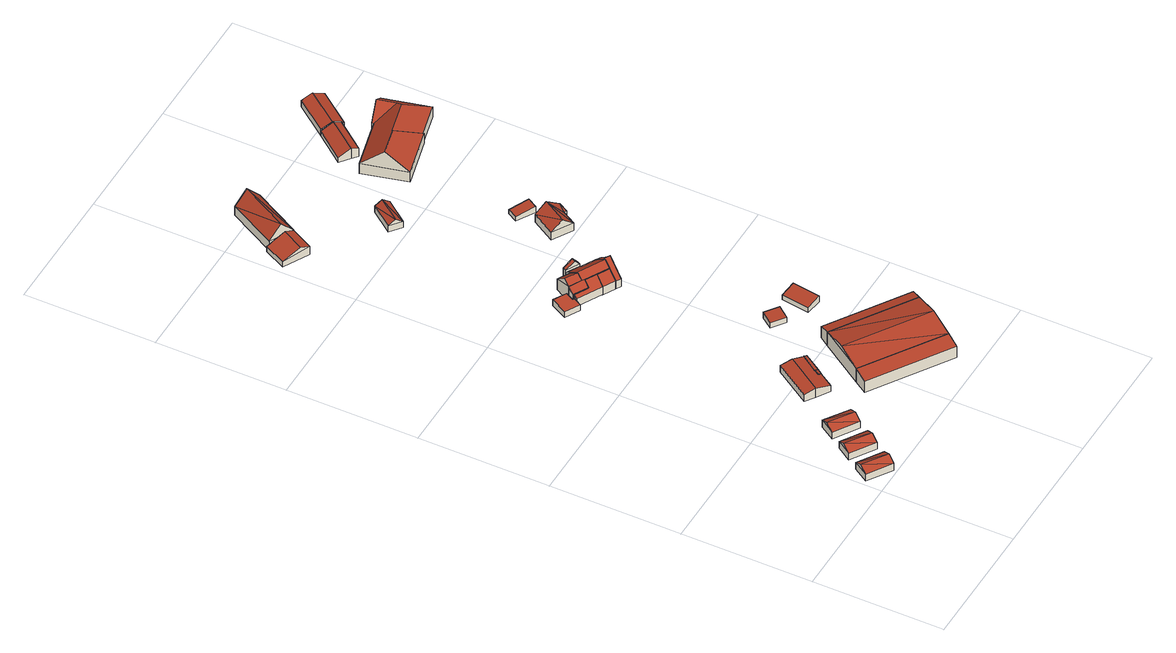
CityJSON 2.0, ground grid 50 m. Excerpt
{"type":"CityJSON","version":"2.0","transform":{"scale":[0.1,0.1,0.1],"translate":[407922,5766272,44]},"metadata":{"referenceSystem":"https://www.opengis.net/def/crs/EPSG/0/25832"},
"CityObjects":{
"building1":{"type":"Building","attributes":{"Gemeindeschluessel":"05515000","Geometrietyp2DReferenz":"3000","function":"31001_2000","roofType":"3100","measuredHeight":4.88},"geometry":[{"type":"Solid","lod":"2","boundaries":[[[[0,1,2,3]],[[4,5,1,0]],[[6,7,5,4]],[[3,2,7,6]],[[0,8,4]],[[6,9,3]],[[3,9,8]],[[8,0,3]],[[9,6,4]],[[4,8,9]],[[1,5,7,2]]]],"semantics":{"surfaces":[{"type":"WallSurface"},{"type":"RoofSurface"},{"type":"GroundSurface"}],"values":[[0,0,0,0,0,0,1,1,1,1,2]]}}]},
"building2":{"type":"Building","attributes":{"Gemeindeschluessel":"05515000","Geometrietyp2DReferenz":"3000","function":"31001_2000","roofType":"3100","measuredHeight":4.79},"geometry":[{"type":"Solid","lod":"2","boundaries":[[[[10,11,12,13]],[[14,15,11,10]],[[16,17,15,14]],[[13,12,17,16]],[[10,18,14]],[[16,19,13]],[[13,19,18]],[[18,10,13]],[[19,16,14]],[[14,18,19]],[[11,15,17,12]]]],"semantics":{"surfaces":[{"type":"WallSurface"},{"type":"RoofSurface"},{"type":"GroundSurface"}],"values":[[0,0,0,0,0,0,1,1,1,1,2]]}}]},
"building3":{"type":"Building","attributes":{"Gemeindeschluessel":"05515000","Geometrietyp2DReferenz":"3000","function":"31001_2000","roofType":"3100","measuredHeight":4.85},"geometry":[{"type":"Solid","lod":"2","boundaries":[[[[20,21,22,23]],[[24,25,21,20]],[[26,27,25,24]],[[23,22,27,26]],[[20,28,24]],[[26,29,23]],[[23,29,28]],[[28,20,23]],[[29,26,24]],[[24,28,29]],[[21,25,27,22]]]],"semantics":{"surfaces":[{"type":"WallSurface"},{"type":"RoofSurface"},{"type":"GroundSurface"}],"values":[[0,0,0,0,0,0,1,1,1,1,2]]}}]},
"building4":{"type":"Building","attributes":{"Gemeindeschluessel":"05515000","Geometrietyp2DReferenz":"3000","function":"31001_1000"},"children":["building4-1","building4-2"]},
"building4-1":{"type":"BuildingPart","attributes":{"roofType":"2100","measuredHeight":3.24},"parents":["building4"],"geometry":[{"type":"Solid","lod":"2","boundaries":[[[[30,31,32,33,34]],[[35,36,31,30]],[[37,38,39,36,35]],[[35,30,34,37]],[[31,36,39,32]],[[38,37,34,33]],[[32,39,38,33]]]],"semantics":{"surfaces":[{"type":"WallSurface"},{"type":"RoofSurface"},{"type":"GroundSurface"},{"type":"ClosureSurface"}],"values":[[0,0,0,1,2,0,3]]}}]},
"building4-2":{"type":"BuildingPart","attributes":{"roofType":"3100","measuredHeight":4.1},"parents":["building4"],"geometry":[{"type":"Solid","lod":"2","boundaries":[[[[40,41,42,43]],[[44,45,41,40]],[[46,47,45,44]],[[48,49,47,46]],[[50,51,49,48]],[[52,53,51,50]],[[33,32,53,52]],[[43,42,39,38]],[[50,48,46,52]],[[44,40,43,38,33,52,46]],[[41,45,47,49,51,53,32,39,42]],[[39,32,33,38]]]],"semantics":{"surfaces":[{"type":"WallSurface"},{"type":"RoofSurface"},{"type":"GroundSurface"},{"type":"ClosureSurface"}],"values":[[0,0,0,0,0,0,0,0,1,1,2,3]]}}]},
"building5":{"type":"Building","attributes":{"Gemeindeschluessel":"05515000","Geometrietyp2DReferenz":"3000","function":"51009_1610","roofType":"2100","measuredHeight":3.19},"geometry":[{"type":"Solid","lod":"2","boundaries":[[[[54,55,56,57]],[[37,58,55,54]],[[35,59,58,37]],[[57,56,59,35]],[[37,54,57,35]],[[55,58,59,56]]]],"semantics":{"surfaces":[{"type":"WallSurface"},{"type":"RoofSurface"},{"type":"GroundSurface"}],"values":[[0,0,0,0,1,2]]}}]},
"building6":{"type":"Building","attributes":{"Gemeindeschluessel":"05515000","Geometrietyp2DReferenz":"3000","function":"51009_1610","roofType":"2100","measuredHeight":6.16},"geometry":[{"type":"Solid","lod":"2","boundaries":[[[[60,61,62,63]],[[64,65,61,60]],[[66,67,65,64]],[[63,62,67,66]],[[64,60,63,66]],[[61,65,67,62]]]],"semantics":{"surfaces":[{"type":"WallSurface"},{"type":"RoofSurface"},{"type":"GroundSurface"}],"values":[[0,0,0,0,1,2]]}}]},
"building7":{"type":"Building","attributes":{"Gemeindeschluessel":"05515000","Geometrietyp2DReferenz":"3000","function":"31001_2460","roofType":"1000","measuredHeight":2.69},"geometry":[{"type":"Solid","lod":"2","boundaries":[[[[68,69,70,71]],[[72,73,69,68]],[[74,75,73,72]],[[76,77,75,74]],[[78,79,77,76]],[[80,81,79,78]],[[71,70,81,80]],[[78,76,74,72,68,71,80]],[[69,73,75,77,79,81,70]]]],"semantics":{"surfaces":[{"type":"WallSurface"},{"type":"RoofSurface"},{"type":"GroundSurface"}],"values":[[0,0,0,0,0,0,0,1,2]]}}]},
"building8":{"type":"Building","attributes":{"Gemeindeschluessel":"05515000","Geometrietyp2DReferenz":"3000","function":"31001_2000","roofType":"3100","measuredHeight":8.18},"geometry":[{"type":"Solid","lod":"2","boundaries":[[[[82,61,65,83]],[[84,85,61,82]],[[86,87,85,84]],[[83,65,87,86]],[[82,88,84]],[[86,89,83]],[[83,89,88]],[[88,82,83]],[[89,86,84]],[[84,88,89]],[[61,85,87,65]]]],"semantics":{"surfaces":[{"type":"WallSurface"},{"type":"RoofSurface"},{"type":"GroundSurface"}],"values":[[0,0,0,0,0,0,1,1,1,1,2]]}}]},
"building9":{"type":"Building","attributes":{"Gemeindeschluessel":"05515000","Geometrietyp2DReferenz":"3000","function":"51009_1610","roofType":"2100","measuredHeight":6.56},"geometry":[{"type":"Solid","lod":"2","boundaries":[[[[90,91,92,93]],[[94,95,91,90]],[[96,97,95,94]],[[98,99,97,96]],[[100,101,99,98]],[[93,92,101,100]],[[98,96,94,90,93,100]],[[91,95,97,99,101,92]]]],"semantics":{"surfaces":[{"type":"WallSurface"},{"type":"RoofSurface"},{"type":"GroundSurface"}],"values":[[0,0,0,0,0,0,1,2]]}}]},
"building10":{"type":"Building","attributes":{"Gemeindeschluessel":"05515000","Geometrietyp2DReferenz":"3000","function":"31001_1310","roofType":"2100","measuredHeight":2.84},"geometry":[{"type":"Solid","lod":"2","boundaries":[[[[102,103,104,105]],[[106,107,103,102]],[[108,109,107,106]],[[105,104,109,108]],[[106,102,105,108]],[[103,107,109,104]]]],"semantics":{"surfaces":[{"type":"WallSurface"},{"type":"RoofSurface"},{"type":"GroundSurface"}],"values":[[0,0,0,0,1,2]]}}]},
"building11":{"type":"Building","attributes":{"Gemeindeschluessel":"05515000","Geometrietyp2DReferenz":"3000","function":"51009_1610","roofType":"5000","measuredHeight":5.33},"geometry":[{"type":"Solid","lod":"2","boundaries":[[[[110,111,112,113]],[[114,115,111,110]],[[116,117,115,114]],[[118,119,117,116]],[[113,112,119,118]],[[110,120,121,114]],[[120,113,118,116,121]],[[114,121,116]],[[113,120,110]],[[111,115,117,119,112]]]],"semantics":{"surfaces":[{"type":"WallSurface"},{"type":"RoofSurface"},{"type":"GroundSurface"}],"values":[[0,0,0,0,0,1,1,0,0,2]]}}]},
"building12":{"type":"Building","attributes":{"Gemeindeschluessel":"05515000","Geometrietyp2DReferenz":"3000","function":"51009_1610","roofType":"2100","measuredHeight":6.1},"geometry":[{"type":"Solid","lod":"2","boundaries":[[[[86,87,122,123]],[[84,85,87,86]],[[124,125,85,84]],[[123,122,125,124]],[[84,86,123,124]],[[87,85,125,122]]]],"semantics":{"surfaces":[{"type":"WallSurface"},{"type":"RoofSurface"},{"type":"GroundSurface"}],"values":[[0,0,0,0,1,2]]}}]},
"building13":{"type":"Building","attributes":{"Gemeindeschluessel":"05515000","Geometrietyp2DReferenz":"3000","function":"31001_1000"},"address":[{"country":"Germany","locality":"Münster","thoroughfareNumber":"2a","thoroughfareName":"Gittrup"}],"children":["building13-1","building13-2","building13-3","building13-4","building13-5"]},
"building13-1":{"type":"BuildingPart","attributes":{"roofType":"2100","measuredHeight":6.95},"parents":["building13"],"geometry":[{"type":"Solid","lod":"2","boundaries":[[[[126,127,128,129]],[[130,131,132,133,134]],[[135,136,131,130]],[[129,128,136,135]],[[130,134,137,126,129,135]],[[127,138,132,131,136,128]],[[139,137,134,133]],[[132,138,139,133]],[[127,126,137,139,138]]]],"semantics":{"surfaces":[{"type":"WallSurface"},{"type":"RoofSurface"},{"type":"GroundSurface"},{"type":"ClosureSurface"}],"values":[[0,0,0,0,1,2,0,3,3]]}}]},
"building13-2":{"type":"BuildingPart","attributes":{"roofType":"2100","measuredHeight":8.63},"parents":["building13"],"geometry":[{"type":"Solid","lod":"2","boundaries":[[[[140,141,142,143]],[[144,145,146,141,140]],[[143,142,147,148]],[[144,140,143,148]],[[141,146,147,142]],[[145,144,148]],[[147,146,145,148]]]],"semantics":{"surfaces":[{"type":"WallSurface"},{"type":"RoofSurface"},{"type":"GroundSurface"},{"type":"ClosureSurface"}],"values":[[0,0,0,1,2,0,3]]}}]},
"building13-3":{"type":"BuildingPart","attributes":{"roofType":"3100","measuredHeight":8.8},"parents":["building13"],"geometry":[{"type":"Solid","lod":"2","boundaries":[[[[149,150,151,152,153]],[[154,155,150,149]],[[156,157,155,154]],[[148,147,157,156]],[[158,159,146,145]],[[160,161,162,159,158]],[[133,132,163,164,165]],[[145,148,156,154,149,153,166,158]],[[167,139,133,165,160,158,166]],[[138,168,151,150,155,157,147,146,159,162,163,132]],[[132,133,139,138]],[[138,139,167,169,168]],[[167,166,170,169]],[[152,170,166,153]],[[169,152,151,168]],[[169,170,152]],[[147,148,145,146]],[[161,160,165,164]],[[163,162,161,164]]]],"semantics":{"surfaces":[{"type":"WallSurface"},{"type":"RoofSurface"},{"type":"GroundSurface"},{"type":"ClosureSurface"}],"values":[[0,0,0,0,0,0,0,1,1,2,3,3,3,0,3,3,3,0,3]]}}]},
"building13-4":{"type":"BuildingPart","attributes":{"roofType":"3100","measuredHeight":8.82},"parents":["building13"],"geometry":[{"type":"Solid","lod":"2","boundaries":[[[[152,151,171,172]],[[172,171,127,126]],[[126,173,172]],[[172,173,174,166,170,152]],[[137,174,173,126]],[[151,168,138,127,171]],[[167,137,139]],[[168,169,167,139,138]],[[151,152,169,168]],[[139,137,126,127,138]],[[137,167,166,174]],[[167,169,170,166]],[[169,152,170]]]],"semantics":{"surfaces":[{"type":"WallSurface"},{"type":"RoofSurface"},{"type":"GroundSurface"},{"type":"ClosureSurface"}],"values":[[0,0,0,1,1,2,0,3,3,3,0,3,3]]}}]},
"building13-5":{"type":"BuildingPart","attributes":{"roofType":"2100","measuredHeight":6.71},"parents":["building13"],"geometry":[{"type":"Solid","lod":"2","boundaries":[[[[175,176,162,161]],[[177,178,176,175]],[[164,163,178,177]],[[177,175,161,164]],[[176,178,163,162]],[[163,164,161,162]]]],"semantics":{"surfaces":[{"type":"WallSurface"},{"type":"RoofSurface"},{"type":"GroundSurface"},{"type":"ClosureSurface"}],"values":[[0,0,0,1,2,3]]}}]},
"building14":{"type":"Building","attributes":{"Gemeindeschluessel":"05515000","Geometrietyp2DReferenz":"3000","function":"51009_1610","roofType":"2100","measuredHeight":9.16},"geometry":[{"type":"Solid","lod":"2","boundaries":[[[[179,180,141,181]],[[182,176,180,179]],[[183,146,176,182]],[[181,141,146,183]],[[182,179,181,183]],[[180,176,146,141]]]],"semantics":{"surfaces":[{"type":"WallSurface"},{"type":"RoofSurface"},{"type":"GroundSurface"}],"values":[[0,0,0,0,1,2]]}}]},
"building15":{"type":"Building","attributes":{"Gemeindeschluessel":"05515000","Geometrietyp2DReferenz":"3000","function":"51009_1610","roofType":"3100","measuredHeight":6.21},"geometry":[{"type":"Solid","lod":"2","boundaries":[[[[184,185,186,187]],[[188,189,185,184]],[[190,191,189,188]],[[187,186,191,190]],[[184,192,188]],[[190,193,187]],[[187,193,192,184]],[[188,192,193,190]],[[185,189,191,186]]]],"semantics":{"surfaces":[{"type":"WallSurface"},{"type":"RoofSurface"},{"type":"GroundSurface"}],"values":[[0,0,0,0,0,0,1,1,2]]}}]},
"building16":{"type":"Building","attributes":{"Gemeindeschluessel":"05515000","Geometrietyp2DReferenz":"3000","function":"31001_2700","roofType":"2100","measuredHeight":2.72},"geometry":[{"type":"Solid","lod":"2","boundaries":[[[[194,195,196,197]],[[198,199,195,194]],[[200,201,199,198]],[[197,196,201,200]],[[198,194,197,200]],[[195,199,201,196]]]],"semantics":{"surfaces":[{"type":"WallSurface"},{"type":"RoofSurface"},{"type":"GroundSurface"}],"values":[[0,0,0,0,1,2]]}}]},
"building17":{"type":"Building","attributes":{"Gemeindeschluessel":"05515000","Geometrietyp2DReferenz":"3000","function":"31001_2700","roofType":"3100","measuredHeight":9.64},"geometry":[{"type":"Solid","lod":"2","boundaries":[[[[202,203,112,204]],[[205,206,203,202]],[[207,111,206,205]],[[204,112,111,207]],[[202,208,205]],[[207,209,204]],[[209,208,202]],[[202,204,209]],[[207,205,208]],[[208,209,207]],[[203,206,111,112]]]],"semantics":{"surfaces":[{"type":"WallSurface"},{"type":"RoofSurface"},{"type":"GroundSurface"}],"values":[[0,0,0,0,0,0,1,1,1,1,2]]}}]},
"building18":{"type":"Building","attributes":{"Gemeindeschluessel":"05515000","Geometrietyp2DReferenz":"3000","function":"31001_2700","roofType":"3100","measuredHeight":4.71},"geometry":[{"type":"Solid","lod":"2","boundaries":[[[[210,211,212,213]],[[214,215,211,210]],[[216,217,215,214]],[[213,212,217,216]],[[210,218,214]],[[216,219,213]],[[219,218,210]],[[210,213,219]],[[216,214,218]],[[218,219,216]],[[211,215,217,212]]]],"semantics":{"surfaces":[{"type":"WallSurface"},{"type":"RoofSurface"},{"type":"GroundSurface"}],"values":[[0,0,0,0,0,0,1,1,1,1,2]]}}]},
"building19":{"type":"Building","attributes":{"Gemeindeschluessel":"05515000","Geometrietyp2DReferenz":"3000","function":"31001_1000","roofType":"5000","measuredHeight":7.05},"address":[{"country":"Germany","locality":"Münster","thoroughfareNumber":"3a","thoroughfareName":"Gittrup"}],"geometry":[{"type":"Solid","lod":"2","boundaries":[[[[220,221,222,223]],[[224,225,221,220]],[[226,227,225,224]],[[228,229,227,226]],[[230,231,229,228]],[[223,222,231,230]],[[232,233,223]],[[223,230,232]],[[226,224,220]],[[226,220,233]],[[228,226,233]],[[233,232,228]],[[228,232,230]],[[223,233,220]],[[221,225,227,229,231,222]]]],"semantics":{"surfaces":[{"type":"WallSurface"},{"type":"RoofSurface"},{"type":"GroundSurface"}],"values":[[0,0,0,0,0,0,1,1,1,1,1,1,0,0,2]]}}]},
"building20":{"type":"Building","attributes":{"Gemeindeschluessel":"05515000","Geometrietyp2DReferenz":"3000","function":"31001_2460","roofType":"2100","measuredHeight":2.69},"geometry":[{"type":"Solid","lod":"2","boundaries":[[[[234,235,236,237]],[[238,239,235,234]],[[240,241,239,238]],[[237,236,241,240]],[[238,234,237,240]],[[235,239,241,236]]]],"semantics":{"surfaces":[{"type":"WallSurface"},{"type":"RoofSurface"},{"type":"GroundSurface"}],"values":[[0,0,0,0,1,2]]}}]},
"building21":{"type":"Building","attributes":{"Gemeindeschluessel":"05515000","Geometrietyp2DReferenz":"3000","function":"31001_2700","roofType":"2100","measuredHeight":4.65},"geometry":[{"type":"Solid","lod":"2","boundaries":[[[[242,243,244,245]],[[246,247,243,242]],[[248,249,247,246]],[[245,244,249,248]],[[246,242,245,248]],[[243,247,249,244]]]],"semantics":{"surfaces":[{"type":"WallSurface"},{"type":"RoofSurface"},{"type":"GroundSurface"}],"values":[[0,0,0,0,1,2]]}}]},
"building22":{"type":"Building","attributes":{"Gemeindeschluessel":"05515000","Geometrietyp2DReferenz":"3000","function":"51009_1610","roofType":"2100","measuredHeight":4.72},"geometry":[{"type":"Solid","lod":"2","boundaries":[[[[250,251,249,248]],[[252,253,251,250]],[[245,244,253,252]],[[248,249,244,245]],[[252,250,248,245]],[[251,253,244,249]]]],"semantics":{"surfaces":[{"type":"WallSurface"},{"type":"RoofSurface"},{"type":"GroundSurface"}],"values":[[0,0,0,0,1,2]]}}]},
"building23":{"type":"Building","attributes":{"Gemeindeschluessel":"05515000","Geometrietyp2DReferenz":"3000","function":"31001_2700","roofType":"5000","measuredHeight":11.88},"geometry":[{"type":"Solid","lod":"2","boundaries":[[[[254,255,256,257]],[[258,259,255,254]],[[260,261,259,258]],[[262,263,261,260]],[[264,265,263,262]],[[266,267,265,264]],[[268,269,267,266]],[[257,256,269,268]],[[270,268,266,271]],[[272,271,266,264,273]],[[264,262,273]],[[273,262,260,272]],[[274,270,271,272,260,258,275]],[[258,254,275]],[[275,254,257,274]],[[274,257,268,270]],[[255,259,261,263,265,267,269,256]]]],"semantics":{"surfaces":[{"type":"WallSurface"},{"type":"RoofSurface"},{"type":"GroundSurface"}],"values":[[0,0,0,0,0,0,0,0,1,1,0,1,1,0,1,1,2]]}}]},
"building24":{"type":"Building","attributes":{"Gemeindeschluessel":"05515000","Geometrietyp2DReferenz":"3000","function":"31001_2460","roofType":"3100","measuredHeight":4.55},"geometry":[{"type":"Solid","lod":"2","boundaries":[[[[276,277,278,279]],[[280,281,277,276]],[[282,249,281,280]],[[283,247,249,282]],[[279,278,247,283]],[[284,285,279,283]],[[285,284,286,280,276]],[[286,284,283,282]],[[286,282,280]],[[285,276,279]],[[277,281,249,247,278]]]],"semantics":{"surfaces":[{"type":"WallSurface"},{"type":"RoofSurface"},{"type":"GroundSurface"}],"values":[[0,0,0,0,0,1,1,0,0,0,2]]}}]}
},
"vertices":[
[7,66,55],[7,66,24],[98,6,24],[98,6,55],[44,122,55],[44,122,24],[135,62,55],[135,62,24],[26,94,72],[117,34,72],
[71,164,55],[71,164,25],[162,104,25],[162,104,55],[108,220,55],[108,220,25],[199,160,55],[199,160,25],[90,192,73],[180,132,73],
[135,261,56],[135,261,25],[226,202,25],[226,202,56],[172,318,56],[172,318,25],[263,258,56],[263,258,25],[153,290,73],[244,230,73],
[429,512,54],[429,512,24],[418,519,24],[418,519,56],[418,519,57],[386,447,54],[386,447,24],[375,455,57],[375,455,56],[375,455,24],
[373,428,53],[373,428,24],[363,435,24],[363,435,56],[338,374,53],[338,374,24],[290,406,65],[290,406,24],[253,430,56],[253,430,24],[343,568,56],[343,568,24],[381,543,65],[381,543,24],
[363,435,57],[363,435,25],[373,428,25],[373,428,54],[375,455,25],[386,447,25],
[421,320,86],[421,320,24],[389,271,24],[389,271,74],[717,125,86],[717,125,24],[685,77,74],[685,77,24],
[313,1327,43],[313,1327,16],[319,1338,16],[319,1338,43],[302,1307,43],[302,1307,16],[247,1337,43],[247,1337,16],[281,1400,43],[281,1400,16],[330,1374,43],[330,1374,16],[313,1342,43],[313,1342,16],
[421,320,85],[717,125,85],[533,490,85],[533,490,24],[829,296,85],[829,296,24],[477,405,106],[773,211,106],
[319,1338,63],[319,1338,17],[313,1327,17],[313,1327,52],[369,1311,63],[369,1311,17],[380,1332,82],[380,1332,17],[424,1308,82],[424,1308,17],[406,1277,52],[406,1277,17],
[568,662,48],[568,662,23],[600,706,23],[600,706,51],[518,699,48],[518,699,23],[551,742,51],[551,742,23],
[165,2324,52],[165,2324,13],[76,2371,13],[76,2371,40],[122,2240,51],[122,2240,13],[25,2292,37],[25,2292,13],[68,2375,36],[68,2375,13],[134,2340,66],[89,2257,66],
[853,332,24],[853,332,75],[557,526,75],[557,526,24],
[324,1362,84],[324,1362,14],[313,1342,14],[313,1342,64],[369,1311,64],[369,1311,14],[380,1332,14],[380,1332,83],[380,1332,84],[319,1338,64],[319,1338,14],[370,1338,84],[370,1338,14],[370,1338,83],
[503,1300,101],[503,1300,14],[528,1346,14],[528,1346,56],[484,1311,101],[484,1311,98],[484,1311,14],[509,1357,14],[509,1357,56],
[416,1422,45],[416,1422,14],[404,1400,14],[404,1400,63],[404,1400,65],[465,1395,45],[465,1395,14],[459,1384,56],[459,1384,14],[481,1307,102],[481,1307,14],[469,1284,83],[469,1284,81],[469,1284,14],[424,1308,14],[424,1308,81],[424,1308,83],[382,1360,102],[370,1339,83],[382,1360,14],[382,1360,76],[382,1360,101],
[358,1425,14],[358,1425,63],[336,1384,102],[381,1359,102],
[452,1252,51],[452,1252,14],[406,1277,51],[406,1277,14],
[471,1241,50],[471,1241,14],[503,1300,106],[452,1252,50],[484,1311,106],
[465,1395,55],[465,1395,17],[472,1409,17],[472,1409,55],[416,1422,55],[416,1422,17],[423,1435,55],[423,1435,17],[448,1404,79],[456,1418,79],
[726,721,48],[726,721,21],[663,730,21],[663,730,41],[711,614,48],[711,614,21],[648,623,41],[648,623,21],
[174,2553,53],[174,2553,13],[76,2371,53],[263,2506,53],[263,2506,13],[165,2324,53],[218,2530,109],[120,2347,109],
[411,2146,37],[411,2146,10],[345,2060,10],[345,2060,37],[455,2112,37],[455,2112,10],[389,2026,37],[389,2026,10],[433,2129,57],[367,2043,57],
[701,1596,49],[701,1596,14],[616,1645,14],[616,1645,49],[680,1558,49],[680,1558,14],[670,1563,49],[670,1563,14],[640,1511,49],[640,1511,14],[564,1555,49],[564,1555,14],[602,1533,85],[654,1623,85],
[591,1705,30],[591,1705,12],[660,1666,12],[660,1666,39],[612,1743,30],[612,1743,12],[682,1703,39],[682,1703,12],
[562,2364,37],[562,2364,15],[599,2335,15],[599,2335,62],[650,2478,37],[650,2478,15],[687,2449,62],[687,2449,15],
[709,2432,51],[709,2432,15],[621,2318,51],[621,2318,15],
[591,2107,59],[591,2107,14],[781,2154,14],[781,2154,59],[549,2278,59],[549,2278,14],[745,2326,59],[745,2326,14],[743,2334,59],[743,2334,14],[866,2364,59],[866,2364,14],[909,2188,59],[909,2188,14],[780,2157,59],[780,2157,14],[676,2220,131],[804,2252,131],[821,2279,112],[804,2349,112],[675,2218,133],[570,2193,133],
[813,2549,43],[813,2549,15],[745,2602,15],[745,2602,43],[718,2425,43],[718,2425,15],[687,2449,43],[650,2478,43],[684,2452,61],[779,2576,61],[687,2449,59]
]}
